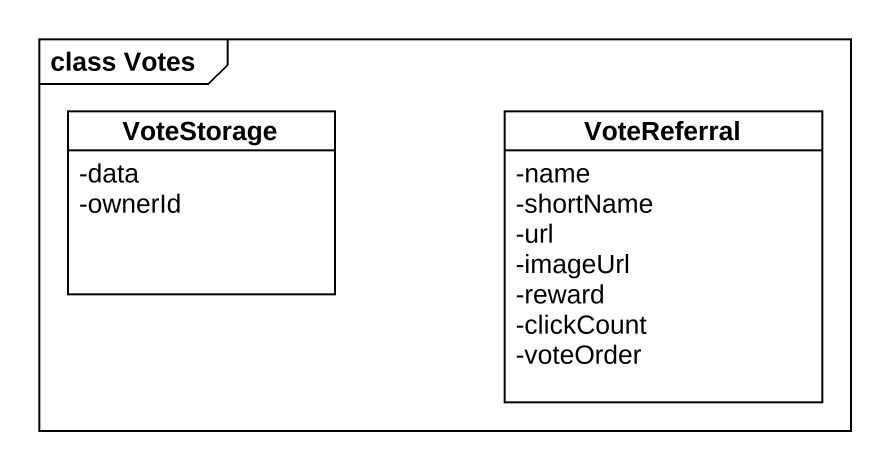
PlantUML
@startuml
mainframe class Votes
hide circle
hide empty members
skinparam classAttributeIconSize 0
class VoteStorage {
  -data
  -ownerId
}
class VoteReferral {
  -name
  -shortName
  -url
  -imageUrl
  -reward
  -clickCount
  -voteOrder
}
@enduml
